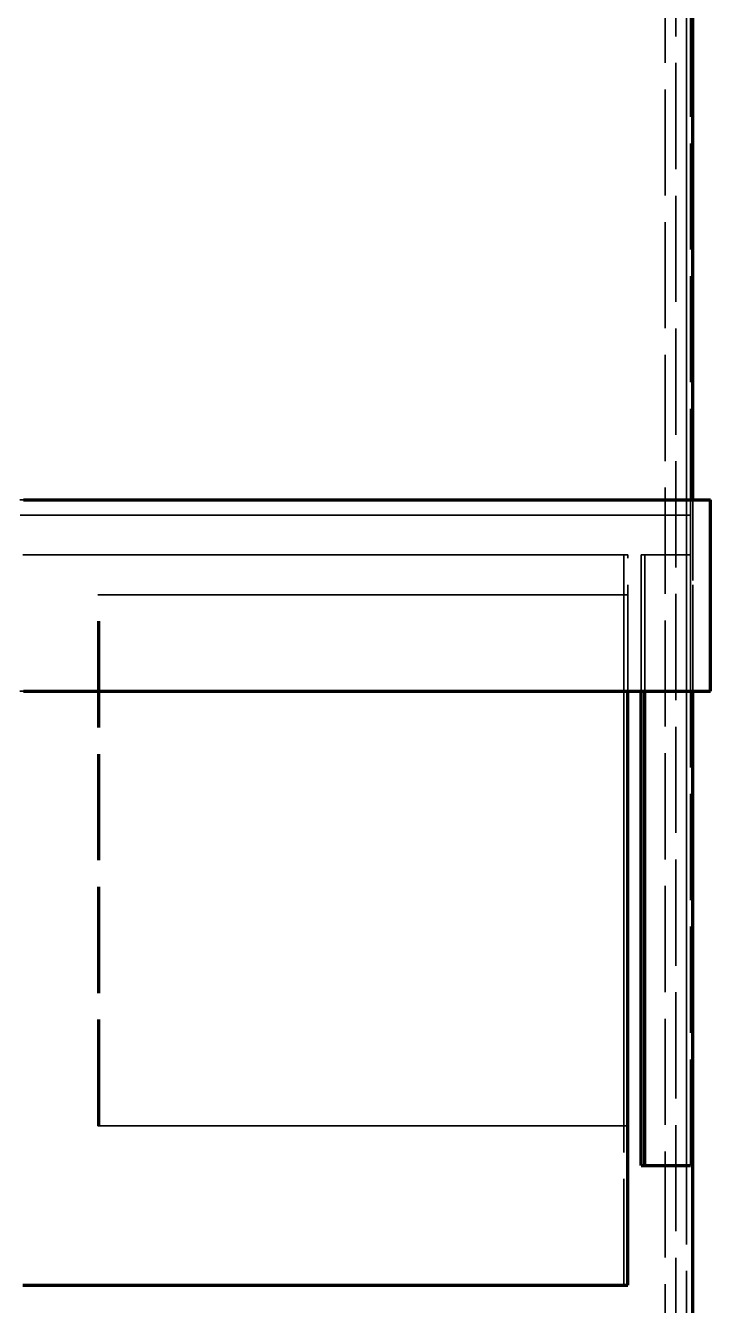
# Model space of a CAD drawing. Header units: millimetres. Extents: x 0 to 2382, y 0 to 420.
# Drawn here: x 330.25 to 356.05, y 181.67 to 229.87 of the extents above; entities that cross this region are included whole.
import ezdxf

# ---------------------------------------------------------------- set-up
doc = ezdxf.new("R2010")
doc.units = ezdxf.units.MM
doc.linetypes.add('IRAM-E-TRAZOS', pattern=[5, 4, -1])
doc.layers.add('01-VISIBLE', color=7, linetype='CONTINUOUS', lineweight=70)
doc.layers.add('02-OCULTA', color=4, linetype='IRAM-E-TRAZOS', lineweight=35)

msp = doc.modelspace()

# ---------------------------------------------------------------- linework, layer by layer
at = {"layer": '01-VISIBLE'}
for p, q in [((355.393, 212.009), (355.393, 311.114)), ((356.053, 204.809), (356.053, 212.009)), ((352.936, 182.437), (352.936, 204.809)), ((353.438, 186.937), (353.438, 204.809)), ((353.581, 186.937), (353.581, 204.809)), ((355.393, 153.971), (355.393, 204.809)), ((353.438, 186.937), (353.581, 186.937))]:
    msp.add_line(p, q, dxfattribs=at)
for points in [[(330.171, 212.009), (330.422, 212.009), (330.673, 212.009), (330.925, 212.009), (331.176, 212.009), (331.427, 212.009), (331.679, 212.009), (331.93, 212.009), (332.181, 212.009), (332.432, 212.009), (332.684, 212.009), (332.935, 212.009), (333.186, 212.009), (333.438, 212.009), (333.689, 212.009), (333.94, 212.009), (334.191, 212.009), (334.443, 212.009), (334.694, 212.009), (334.945, 212.009), (335.197, 212.009), (335.448, 212.009), (335.699, 212.009), (335.95, 212.009), (336.202, 212.009), (336.453, 212.009), (336.704, 212.009), (336.956, 212.009), (337.207, 212.009), (337.458, 212.009), (337.709, 212.009), (337.961, 212.009), (338.212, 212.009), (338.463, 212.009), (338.715, 212.009), (338.966, 212.009), (339.217, 212.009), (339.468, 212.009), (339.72, 212.009), (339.971, 212.009), (340.222, 212.009), (340.474, 212.009), (340.725, 212.009), (340.976, 212.009), (341.227, 212.009), (341.479, 212.009), (341.73, 212.009), (341.981, 212.009), (342.233, 212.009), (342.484, 212.009), (342.735, 212.009), (342.986, 212.009), (343.238, 212.009), (343.489, 212.009), (343.74, 212.009), (343.992, 212.009), (344.243, 212.009), (344.494, 212.009), (344.745, 212.009), (344.997, 212.009), (345.248, 212.009), (345.499, 212.009), (345.751, 212.009), (346.002, 212.009), (346.253, 212.009), (346.504, 212.009), (346.756, 212.009), (347.007, 212.009), (347.258, 212.009), (347.51, 212.009), (347.761, 212.009), (348.012, 212.009), (348.263, 212.009), (348.515, 212.009), (348.766, 212.009), (349.017, 212.009), (349.269, 212.009), (349.52, 212.009), (349.771, 212.009), (350.022, 212.009), (350.274, 212.009), (350.525, 212.009), (350.776, 212.009), (351.028, 212.009), (351.279, 212.009), (351.53, 212.009), (351.781, 212.009), (352.033, 212.009), (352.284, 212.009), (352.535, 212.009), (352.787, 212.009), (353.038, 212.009), (353.289, 212.009), (353.54, 212.009), (353.792, 212.009), (354.043, 212.009), (354.294, 212.009), (354.546, 212.009), (354.797, 212.009), (355.048, 212.009), (355.299, 212.009), (355.551, 212.009), (355.802, 212.009), (356.053, 212.009)], [(330.171, 204.809), (330.422, 204.809), (330.673, 204.809), (330.925, 204.809), (331.176, 204.809), (331.427, 204.809), (331.679, 204.809), (331.93, 204.809), (332.181, 204.809), (332.432, 204.809), (332.684, 204.809), (332.935, 204.809), (333.186, 204.809), (333.438, 204.809), (333.689, 204.809), (333.94, 204.809), (334.191, 204.809), (334.443, 204.809), (334.694, 204.809), (334.945, 204.809), (335.197, 204.809), (335.448, 204.809), (335.699, 204.809), (335.95, 204.809), (336.202, 204.809), (336.453, 204.809), (336.704, 204.809), (336.956, 204.809), (337.207, 204.809), (337.458, 204.809), (337.709, 204.809), (337.961, 204.809), (338.212, 204.809), (338.463, 204.809), (338.715, 204.809), (338.966, 204.809), (339.217, 204.809), (339.468, 204.809), (339.72, 204.809), (339.971, 204.809), (340.222, 204.809), (340.474, 204.809), (340.725, 204.809), (340.976, 204.809), (341.227, 204.809), (341.479, 204.809), (341.73, 204.809), (341.981, 204.809), (342.233, 204.809), (342.484, 204.809), (342.735, 204.809), (342.986, 204.809), (343.238, 204.809), (343.489, 204.809), (343.74, 204.809), (343.992, 204.809), (344.243, 204.809), (344.494, 204.809), (344.745, 204.809), (344.997, 204.809), (345.248, 204.809), (345.499, 204.809), (345.751, 204.809), (346.002, 204.809), (346.253, 204.809), (346.504, 204.809), (346.756, 204.809), (347.007, 204.809), (347.258, 204.809), (347.51, 204.809), (347.761, 204.809), (348.012, 204.809), (348.263, 204.809), (348.515, 204.809), (348.766, 204.809), (349.017, 204.809), (349.269, 204.809), (349.52, 204.809), (349.771, 204.809), (350.022, 204.809), (350.274, 204.809), (350.525, 204.809), (350.776, 204.809), (351.028, 204.809), (351.279, 204.809), (351.53, 204.809), (351.781, 204.809), (352.033, 204.809), (352.284, 204.809), (352.535, 204.809), (352.787, 204.809), (353.038, 204.809), (353.289, 204.809), (353.54, 204.809), (353.792, 204.809), (354.043, 204.809), (354.294, 204.809), (354.546, 204.809), (354.797, 204.809), (355.048, 204.809), (355.299, 204.809), (355.551, 204.809), (355.802, 204.809), (356.053, 204.809)], [(353.581, 186.937), (353.868, 186.937), (354.155, 186.937), (354.442, 186.937), (354.729, 186.937), (355.016, 186.937), (355.303, 186.937)], [(330.147, 182.437), (330.397, 182.437), (330.648, 182.437), (330.898, 182.437), (331.149, 182.437), (331.399, 182.437), (331.649, 182.437), (331.9, 182.437), (332.15, 182.437), (332.401, 182.437), (332.651, 182.437), (332.902, 182.437), (333.152, 182.437), (333.403, 182.437), (333.653, 182.437), (333.903, 182.437), (334.154, 182.437), (334.404, 182.437), (334.655, 182.437), (334.905, 182.437), (335.156, 182.437), (335.406, 182.437), (335.656, 182.437), (335.907, 182.437), (336.157, 182.437), (336.408, 182.437), (336.658, 182.437), (336.909, 182.437), (337.159, 182.437), (337.409, 182.437), (337.66, 182.437), (337.91, 182.437), (338.161, 182.437), (338.411, 182.437), (338.662, 182.437), (338.912, 182.437), (339.163, 182.437), (339.413, 182.437), (339.663, 182.437), (339.914, 182.437), (340.164, 182.437), (340.415, 182.437), (340.665, 182.437), (340.916, 182.437), (341.166, 182.437), (341.416, 182.437), (341.667, 182.437), (341.917, 182.437), (342.168, 182.437), (342.418, 182.437), (342.669, 182.437), (342.919, 182.437), (343.169, 182.437), (343.42, 182.437), (343.67, 182.437), (343.921, 182.437), (344.171, 182.437), (344.422, 182.437), (344.672, 182.437), (344.922, 182.437), (345.173, 182.437), (345.423, 182.437), (345.674, 182.437), (345.924, 182.437), (346.175, 182.437), (346.425, 182.437), (346.676, 182.437), (346.926, 182.437), (347.176, 182.437), (347.427, 182.437), (347.677, 182.437), (347.928, 182.437), (348.178, 182.437), (348.429, 182.437), (348.679, 182.437), (348.929, 182.437), (349.18, 182.437), (349.43, 182.437), (349.681, 182.437), (349.931, 182.437), (350.182, 182.437), (350.432, 182.437), (350.682, 182.437), (350.933, 182.437), (351.183, 182.437), (351.434, 182.437), (351.684, 182.437), (351.935, 182.437), (352.185, 182.437), (352.435, 182.437), (352.686, 182.437), (352.936, 182.437)]]:
    msp.add_lwpolyline(points, dxfattribs=at)
at = {"layer": '02-OCULTA'}
for p, q in [((354.353, 153.471), (354.353, 311.614)), ((354.753, 164.465), (354.753, 311.114)), ((354.753, 164.465), (354.753, 311.114)), ((355.153, 153.971), (355.153, 311.114)), ((355.393, 153.971), (355.393, 311.114)), ((355.153, 211.437), (355.153, 283.649)), ((355.303, 211.437), (355.303, 283.649)), ((355.303, 204.809), (355.303, 212.009)), ((355.393, 204.809), (355.393, 212.009)), ((352.796, 209.937), (352.936, 209.937)), ((352.796, 182.437), (352.796, 209.937)), ((352.936, 204.809), (352.936, 209.937)), ((353.438, 209.937), (353.581, 209.937)), ((353.438, 209.937), (353.581, 209.937)), ((353.438, 186.937), (353.438, 209.937)), ((353.438, 204.809), (353.438, 209.937)), ((353.581, 186.937), (353.581, 209.937)), ((353.581, 204.809), (353.581, 209.937)), ((355.153, 186.937), (355.153, 209.937)), ((355.303, 186.937), (355.303, 209.937)), ((332.972, 208.437), (333.035, 208.437)), ((332.972, 188.437), (332.972, 208.437)), ((333.035, 188.437), (333.035, 208.437)), ((352.796, 208.437), (352.936, 208.437)), ((352.796, 188.437), (352.796, 208.437)), ((352.936, 188.437), (352.936, 208.437)), ((332.972, 188.437), (333.035, 188.437)), ((352.796, 188.437), (352.936, 188.437)), ((353.438, 186.937), (353.581, 186.937)), ((352.796, 182.437), (352.936, 182.437))]:
    msp.add_line(p, q, dxfattribs=at)
for points in [[(355.303, 212.009), (355.053, 212.009), (354.803, 212.009), (354.553, 212.009), (354.303, 212.009), (354.053, 212.009), (353.802, 212.009), (353.552, 212.009), (353.302, 212.009), (353.052, 212.009), (352.802, 212.009), (352.552, 212.009), (352.301, 212.009), (352.051, 212.009), (351.801, 212.009), (351.551, 212.009), (351.301, 212.009), (351.051, 212.009), (350.8, 212.009), (350.55, 212.009), (350.3, 212.009), (350.05, 212.009), (349.8, 212.009), (349.55, 212.009), (349.299, 212.009), (349.049, 212.009), (348.799, 212.009), (348.549, 212.009), (348.299, 212.009), (348.049, 212.009), (347.798, 212.009), (347.548, 212.009), (347.298, 212.009), (347.048, 212.009), (346.798, 212.009), (346.548, 212.009), (346.297, 212.009), (346.047, 212.009), (345.797, 212.009), (345.547, 212.009), (345.297, 212.009), (345.047, 212.009), (344.796, 212.009), (344.546, 212.009), (344.296, 212.009), (344.046, 212.009), (343.796, 212.009), (343.546, 212.009), (343.296, 212.009), (343.045, 212.009), (342.795, 212.009), (342.545, 212.009), (342.295, 212.009), (342.045, 212.009), (341.795, 212.009), (341.544, 212.009), (341.294, 212.009), (341.044, 212.009), (340.794, 212.009), (340.544, 212.009), (340.294, 212.009), (340.043, 212.009), (339.793, 212.009), (339.543, 212.009), (339.293, 212.009), (339.043, 212.009), (338.793, 212.009), (338.542, 212.009), (338.292, 212.009), (338.042, 212.009), (337.792, 212.009), (337.542, 212.009), (337.292, 212.009), (337.041, 212.009), (336.791, 212.009), (336.541, 212.009), (336.291, 212.009), (336.041, 212.009), (335.791, 212.009), (335.54, 212.009), (335.29, 212.009), (335.04, 212.009), (334.79, 212.009), (334.54, 212.009), (334.29, 212.009), (334.039, 212.009), (333.789, 212.009), (333.539, 212.009), (333.289, 212.009), (333.039, 212.009), (332.789, 212.009), (332.539, 212.009), (332.288, 212.009), (332.038, 212.009), (331.788, 212.009), (331.538, 212.009), (331.288, 212.009), (331.038, 212.009), (330.787, 212.009), (330.537, 212.009), (330.287, 212.009), (330.037, 212.009)], [(356.053, 212.009), (355.802, 212.009), (355.551, 212.009), (355.3, 212.009), (355.049, 212.009), (354.799, 212.009), (354.548, 212.009), (354.297, 212.009), (354.046, 212.009), (353.795, 212.009), (353.544, 212.009), (353.293, 212.009), (353.042, 212.009), (352.791, 212.009), (352.54, 212.009), (352.289, 212.009), (352.038, 212.009), (351.787, 212.009), (351.536, 212.009), (351.285, 212.009), (351.034, 212.009), (350.783, 212.009), (350.532, 212.009), (350.281, 212.009), (350.03, 212.009), (349.779, 212.009), (349.528, 212.009), (349.277, 212.009), (349.026, 212.009), (348.775, 212.009), (348.524, 212.009), (348.274, 212.009), (348.023, 212.009), (347.772, 212.009), (347.521, 212.009), (347.27, 212.009), (347.019, 212.009), (346.768, 212.009), (346.517, 212.009), (346.266, 212.009), (346.015, 212.009), (345.764, 212.009), (345.513, 212.009), (345.262, 212.009), (345.011, 212.009), (344.76, 212.009), (344.509, 212.009), (344.258, 212.009), (344.007, 212.009), (343.756, 212.009), (343.505, 212.009), (343.254, 212.009), (343.003, 212.009), (342.752, 212.009), (342.501, 212.009), (342.25, 212.009), (341.999, 212.009), (341.749, 212.009), (341.498, 212.009), (341.247, 212.009), (340.996, 212.009), (340.745, 212.009), (340.494, 212.009), (340.243, 212.009), (339.992, 212.009), (339.741, 212.009), (339.49, 212.009), (339.239, 212.009), (338.988, 212.009), (338.737, 212.009), (338.486, 212.009), (338.235, 212.009), (337.984, 212.009), (337.733, 212.009), (337.482, 212.009), (337.231, 212.009), (336.98, 212.009), (336.729, 212.009), (336.478, 212.009), (336.227, 212.009), (335.976, 212.009), (335.725, 212.009), (335.474, 212.009), (335.224, 212.009), (334.973, 212.009), (334.722, 212.009), (334.471, 212.009), (334.22, 212.009), (333.969, 212.009), (333.718, 212.009), (333.467, 212.009), (333.216, 212.009), (332.965, 212.009), (332.714, 212.009), (332.463, 212.009), (332.212, 212.009), (331.961, 212.009), (331.71, 212.009), (331.459, 212.009), (331.208, 212.009), (330.957, 212.009), (330.706, 212.009), (330.455, 212.009), (330.204, 212.009)], [(330.205, 212.009), (330.456, 212.009), (330.707, 212.009), (330.958, 212.009), (331.209, 212.009), (331.46, 212.009), (331.711, 212.009), (331.962, 212.009), (332.213, 212.009), (332.464, 212.009), (332.715, 212.009), (332.966, 212.009), (333.217, 212.009), (333.468, 212.009), (333.719, 212.009), (333.97, 212.009), (334.221, 212.009), (334.472, 212.009), (334.723, 212.009), (334.974, 212.009), (335.225, 212.009), (335.476, 212.009), (335.727, 212.009), (335.978, 212.009), (336.229, 212.009), (336.48, 212.009), (336.731, 212.009), (336.982, 212.009), (337.233, 212.009), (337.484, 212.009), (337.735, 212.009), (337.986, 212.009), (338.237, 212.009), (338.488, 212.009), (338.739, 212.009), (338.99, 212.009), (339.241, 212.009), (339.492, 212.009), (339.743, 212.009), (339.994, 212.009), (340.245, 212.009), (340.495, 212.009), (340.746, 212.009), (340.997, 212.009), (341.248, 212.009), (341.499, 212.009), (341.75, 212.009), (342.001, 212.009), (342.252, 212.009), (342.503, 212.009), (342.754, 212.009), (343.005, 212.009), (343.256, 212.009), (343.507, 212.009), (343.758, 212.009), (344.009, 212.009), (344.26, 212.009), (344.511, 212.009), (344.762, 212.009), (345.013, 212.009), (345.264, 212.009), (345.515, 212.009), (345.766, 212.009), (346.017, 212.009), (346.268, 212.009), (346.519, 212.009), (346.77, 212.009), (347.021, 212.009), (347.272, 212.009), (347.523, 212.009), (347.774, 212.009), (348.025, 212.009), (348.276, 212.009), (348.527, 212.009), (348.778, 212.009), (349.029, 212.009), (349.28, 212.009), (349.531, 212.009), (349.782, 212.009), (350.033, 212.009), (350.284, 212.009), (350.535, 212.009), (350.786, 212.009), (351.037, 212.009), (351.288, 212.009), (351.539, 212.009), (351.79, 212.009), (352.041, 212.009), (352.292, 212.009), (352.543, 212.009), (352.794, 212.009), (353.045, 212.009), (353.295, 212.009), (353.546, 212.009), (353.797, 212.009), (354.048, 212.009), (354.299, 212.009), (354.55, 212.009), (354.801, 212.009), (355.052, 212.009), (355.303, 212.009)], [(330.045, 211.437), (330.295, 211.437), (330.545, 211.437), (330.795, 211.437), (331.045, 211.437), (331.296, 211.437), (331.546, 211.437), (331.796, 211.437), (332.046, 211.437), (332.296, 211.437), (332.546, 211.437), (332.796, 211.437), (333.046, 211.437), (333.296, 211.437), (333.546, 211.437), (333.796, 211.437), (334.046, 211.437), (334.297, 211.437), (334.547, 211.437), (334.797, 211.437), (335.047, 211.437), (335.297, 211.437), (335.547, 211.437), (335.797, 211.437), (336.047, 211.437), (336.297, 211.437), (336.547, 211.437), (336.797, 211.437), (337.047, 211.437), (337.298, 211.437), (337.548, 211.437), (337.798, 211.437), (338.048, 211.437), (338.298, 211.437), (338.548, 211.437), (338.798, 211.437), (339.048, 211.437), (339.298, 211.437), (339.548, 211.437), (339.798, 211.437), (340.048, 211.437), (340.298, 211.437), (340.549, 211.437), (340.799, 211.437), (341.049, 211.437), (341.299, 211.437), (341.549, 211.437), (341.799, 211.437), (342.049, 211.437), (342.299, 211.437), (342.549, 211.437), (342.799, 211.437), (343.049, 211.437), (343.299, 211.437), (343.55, 211.437), (343.8, 211.437), (344.05, 211.437), (344.3, 211.437), (344.55, 211.437), (344.8, 211.437), (345.05, 211.437), (345.3, 211.437), (345.55, 211.437), (345.8, 211.437), (346.05, 211.437), (346.3, 211.437), (346.551, 211.437), (346.801, 211.437), (347.051, 211.437), (347.301, 211.437), (347.551, 211.437), (347.801, 211.437), (348.051, 211.437), (348.301, 211.437), (348.551, 211.437), (348.801, 211.437), (349.051, 211.437), (349.301, 211.437), (349.551, 211.437), (349.802, 211.437), (350.052, 211.437), (350.302, 211.437), (350.552, 211.437), (350.802, 211.437), (351.052, 211.437), (351.302, 211.437), (351.552, 211.437), (351.802, 211.437), (352.052, 211.437), (352.302, 211.437), (352.552, 211.437), (352.803, 211.437), (353.053, 211.437), (353.303, 211.437), (353.553, 211.437), (353.803, 211.437), (354.053, 211.437), (354.303, 211.437), (354.553, 211.437), (354.803, 211.437), (355.053, 211.437), (355.303, 211.437)], [(355.303, 211.437), (355.053, 211.437), (354.803, 211.437), (354.553, 211.437), (354.303, 211.437), (354.053, 211.437), (353.803, 211.437), (353.553, 211.437), (353.303, 211.437), (353.053, 211.437), (352.803, 211.437), (352.552, 211.437), (352.302, 211.437), (352.052, 211.437), (351.802, 211.437), (351.552, 211.437), (351.302, 211.437), (351.052, 211.437), (350.802, 211.437), (350.552, 211.437), (350.302, 211.437), (350.052, 211.437), (349.802, 211.437), (349.551, 211.437), (349.301, 211.437), (349.051, 211.437), (348.801, 211.437), (348.551, 211.437), (348.301, 211.437), (348.051, 211.437), (347.801, 211.437), (347.551, 211.437), (347.301, 211.437), (347.051, 211.437), (346.801, 211.437), (346.551, 211.437), (346.3, 211.437), (346.05, 211.437), (345.8, 211.437), (345.55, 211.437), (345.3, 211.437), (345.05, 211.437), (344.8, 211.437), (344.55, 211.437), (344.3, 211.437), (344.05, 211.437), (343.8, 211.437), (343.55, 211.437), (343.299, 211.437), (343.049, 211.437), (342.799, 211.437), (342.549, 211.437), (342.299, 211.437), (342.049, 211.437), (341.799, 211.437), (341.549, 211.437), (341.299, 211.437), (341.049, 211.437), (340.799, 211.437), (340.549, 211.437), (340.298, 211.437), (340.048, 211.437), (339.798, 211.437), (339.548, 211.437), (339.298, 211.437), (339.048, 211.437), (338.798, 211.437), (338.548, 211.437), (338.298, 211.437), (338.048, 211.437), (337.798, 211.437), (337.548, 211.437), (337.298, 211.437), (337.047, 211.437), (336.797, 211.437), (336.547, 211.437), (336.297, 211.437), (336.047, 211.437), (335.797, 211.437), (335.547, 211.437), (335.297, 211.437), (335.047, 211.437), (334.797, 211.437), (334.547, 211.437), (334.297, 211.437), (334.046, 211.437), (333.796, 211.437), (333.546, 211.437), (333.296, 211.437), (333.046, 211.437), (332.796, 211.437), (332.546, 211.437), (332.296, 211.437), (332.046, 211.437), (331.796, 211.437), (331.546, 211.437), (331.296, 211.437), (331.045, 211.437), (330.795, 211.437), (330.545, 211.437), (330.295, 211.437), (330.045, 211.437)], [(330.118, 211.437), (330.369, 211.437), (330.619, 211.437), (330.869, 211.437), (331.12, 211.437), (331.37, 211.437), (331.62, 211.437), (331.871, 211.437), (332.121, 211.437), (332.372, 211.437), (332.622, 211.437), (332.872, 211.437), (333.123, 211.437), (333.373, 211.437), (333.623, 211.437), (333.874, 211.437), (334.124, 211.437), (334.374, 211.437), (334.625, 211.437), (334.875, 211.437), (335.125, 211.437), (335.376, 211.437), (335.626, 211.437), (335.876, 211.437), (336.127, 211.437), (336.377, 211.437), (336.627, 211.437), (336.878, 211.437), (337.128, 211.437), (337.379, 211.437), (337.629, 211.437), (337.879, 211.437), (338.13, 211.437), (338.38, 211.437), (338.63, 211.437), (338.881, 211.437), (339.131, 211.437), (339.381, 211.437), (339.632, 211.437), (339.882, 211.437), (340.132, 211.437), (340.383, 211.437), (340.633, 211.437), (340.883, 211.437), (341.134, 211.437), (341.384, 211.437), (341.634, 211.437), (341.885, 211.437), (342.135, 211.437), (342.386, 211.437), (342.636, 211.437), (342.886, 211.437), (343.137, 211.437), (343.387, 211.437), (343.637, 211.437), (343.888, 211.437), (344.138, 211.437), (344.388, 211.437), (344.639, 211.437), (344.889, 211.437), (345.139, 211.437), (345.39, 211.437), (345.64, 211.437), (345.89, 211.437), (346.141, 211.437), (346.391, 211.437), (346.641, 211.437), (346.892, 211.437), (347.142, 211.437), (347.392, 211.437), (347.643, 211.437), (347.893, 211.437), (348.144, 211.437), (348.394, 211.437), (348.644, 211.437), (348.895, 211.437), (349.145, 211.437), (349.395, 211.437), (349.646, 211.437), (349.896, 211.437), (350.146, 211.437), (350.397, 211.437), (350.647, 211.437), (350.897, 211.437), (351.148, 211.437), (351.398, 211.437), (351.648, 211.437), (351.899, 211.437), (352.149, 211.437), (352.399, 211.437), (352.65, 211.437), (352.9, 211.437), (353.151, 211.437), (353.401, 211.437), (353.651, 211.437), (353.902, 211.437), (354.152, 211.437), (354.402, 211.437), (354.653, 211.437), (354.903, 211.437), (355.153, 211.437)], [(355.153, 211.437), (354.903, 211.437), (354.653, 211.437), (354.402, 211.437), (354.152, 211.437), (353.902, 211.437), (353.651, 211.437), (353.401, 211.437), (353.151, 211.437), (352.9, 211.437), (352.65, 211.437), (352.399, 211.437), (352.149, 211.437), (351.899, 211.437), (351.648, 211.437), (351.398, 211.437), (351.148, 211.437), (350.897, 211.437), (350.647, 211.437), (350.397, 211.437), (350.146, 211.437), (349.896, 211.437), (349.646, 211.437), (349.395, 211.437), (349.145, 211.437), (348.895, 211.437), (348.644, 211.437), (348.394, 211.437), (348.144, 211.437), (347.893, 211.437), (347.643, 211.437), (347.392, 211.437), (347.142, 211.437), (346.892, 211.437), (346.641, 211.437), (346.391, 211.437), (346.141, 211.437), (345.89, 211.437), (345.64, 211.437), (345.39, 211.437), (345.139, 211.437), (344.889, 211.437), (344.639, 211.437), (344.388, 211.437), (344.138, 211.437), (343.888, 211.437), (343.637, 211.437), (343.387, 211.437), (343.137, 211.437), (342.886, 211.437), (342.636, 211.437), (342.386, 211.437), (342.135, 211.437), (341.885, 211.437), (341.634, 211.437), (341.384, 211.437), (341.134, 211.437), (340.883, 211.437), (340.633, 211.437), (340.383, 211.437), (340.132, 211.437), (339.882, 211.437), (339.632, 211.437), (339.381, 211.437), (339.131, 211.437), (338.881, 211.437), (338.63, 211.437), (338.38, 211.437), (338.13, 211.437), (337.879, 211.437), (337.629, 211.437), (337.379, 211.437), (337.128, 211.437), (336.878, 211.437), (336.627, 211.437), (336.377, 211.437), (336.127, 211.437), (335.876, 211.437), (335.626, 211.437), (335.376, 211.437), (335.125, 211.437), (334.875, 211.437), (334.625, 211.437), (334.374, 211.437), (334.124, 211.437), (333.874, 211.437), (333.623, 211.437), (333.373, 211.437), (333.123, 211.437), (332.872, 211.437), (332.622, 211.437), (332.372, 211.437), (332.121, 211.437), (331.871, 211.437), (331.62, 211.437), (331.37, 211.437), (331.12, 211.437), (330.869, 211.437), (330.619, 211.437), (330.369, 211.437), (330.118, 211.437)], [(330.147, 209.937), (330.397, 209.937), (330.648, 209.937), (330.898, 209.937), (331.149, 209.937), (331.399, 209.937), (331.649, 209.937), (331.9, 209.937), (332.15, 209.937), (332.401, 209.937), (332.651, 209.937), (332.902, 209.937), (333.152, 209.937), (333.403, 209.937), (333.653, 209.937), (333.903, 209.937), (334.154, 209.937), (334.404, 209.937), (334.655, 209.937), (334.905, 209.937), (335.156, 209.937), (335.406, 209.937), (335.656, 209.937), (335.907, 209.937), (336.157, 209.937), (336.408, 209.937), (336.658, 209.937), (336.909, 209.937), (337.159, 209.937), (337.409, 209.937), (337.66, 209.937), (337.91, 209.937), (338.161, 209.937), (338.411, 209.937), (338.662, 209.937), (338.912, 209.937), (339.163, 209.937), (339.413, 209.937), (339.663, 209.937), (339.914, 209.937), (340.164, 209.937), (340.415, 209.937), (340.665, 209.937), (340.916, 209.937), (341.166, 209.937), (341.416, 209.937), (341.667, 209.937), (341.917, 209.937), (342.168, 209.937), (342.418, 209.937), (342.669, 209.937), (342.919, 209.937), (343.169, 209.937), (343.42, 209.937), (343.67, 209.937), (343.921, 209.937), (344.171, 209.937), (344.422, 209.937), (344.672, 209.937), (344.922, 209.937), (345.173, 209.937), (345.423, 209.937), (345.674, 209.937), (345.924, 209.937), (346.175, 209.937), (346.425, 209.937), (346.676, 209.937), (346.926, 209.937), (347.176, 209.937), (347.427, 209.937), (347.677, 209.937), (347.928, 209.937), (348.178, 209.937), (348.429, 209.937), (348.679, 209.937), (348.929, 209.937), (349.18, 209.937), (349.43, 209.937), (349.681, 209.937), (349.931, 209.937), (350.182, 209.937), (350.432, 209.937), (350.682, 209.937), (350.933, 209.937), (351.183, 209.937), (351.434, 209.937), (351.684, 209.937), (351.935, 209.937), (352.185, 209.937), (352.435, 209.937), (352.686, 209.937), (352.936, 209.937)], [(330.247, 209.937), (330.498, 209.937), (330.748, 209.937), (330.999, 209.937), (331.25, 209.937), (331.5, 209.937), (331.751, 209.937), (332.001, 209.937), (332.252, 209.937), (332.502, 209.937), (332.753, 209.937), (333.003, 209.937), (333.254, 209.937), (333.504, 209.937), (333.755, 209.937), (334.005, 209.937), (334.256, 209.937), (334.507, 209.937), (334.757, 209.937), (335.008, 209.937), (335.258, 209.937), (335.509, 209.937), (335.759, 209.937), (336.01, 209.937), (336.26, 209.937), (336.511, 209.937), (336.761, 209.937), (337.012, 209.937), (337.262, 209.937), (337.513, 209.937), (337.763, 209.937), (338.014, 209.937), (338.265, 209.937), (338.515, 209.937), (338.766, 209.937), (339.016, 209.937), (339.267, 209.937), (339.517, 209.937), (339.768, 209.937), (340.018, 209.937), (340.269, 209.937), (340.519, 209.937), (340.77, 209.937), (341.02, 209.937), (341.271, 209.937), (341.522, 209.937), (341.772, 209.937), (342.023, 209.937), (342.273, 209.937), (342.524, 209.937), (342.774, 209.937), (343.025, 209.937), (343.275, 209.937), (343.526, 209.937), (343.776, 209.937), (344.027, 209.937), (344.277, 209.937), (344.528, 209.937), (344.778, 209.937), (345.029, 209.937), (345.28, 209.937), (345.53, 209.937), (345.781, 209.937), (346.031, 209.937), (346.282, 209.937), (346.532, 209.937), (346.783, 209.937), (347.033, 209.937), (347.284, 209.937), (347.534, 209.937), (347.785, 209.937), (348.035, 209.937), (348.286, 209.937), (348.537, 209.937), (348.787, 209.937), (349.038, 209.937), (349.288, 209.937), (349.539, 209.937), (349.789, 209.937), (350.04, 209.937), (350.29, 209.937), (350.541, 209.937), (350.791, 209.937), (351.042, 209.937), (351.292, 209.937), (351.543, 209.937), (351.793, 209.937), (352.044, 209.937), (352.295, 209.937), (352.545, 209.937), (352.796, 209.937)], [(353.438, 209.937), (353.724, 209.937), (354.009, 209.937), (354.295, 209.937), (354.581, 209.937), (354.867, 209.937), (355.153, 209.937)], [(355.153, 209.937), (354.867, 209.937), (354.581, 209.937), (354.295, 209.937), (354.009, 209.937), (353.724, 209.937), (353.438, 209.937)], [(353.581, 209.937), (353.868, 209.937), (354.155, 209.937), (354.442, 209.937), (354.729, 209.937), (355.016, 209.937), (355.303, 209.937)], [(355.303, 209.937), (355.016, 209.937), (354.729, 209.937), (354.442, 209.937), (354.155, 209.937), (353.868, 209.937), (353.581, 209.937)], [(352.796, 208.437), (352.545, 208.437), (352.294, 208.437), (352.043, 208.437), (351.792, 208.437), (351.541, 208.437), (351.29, 208.437), (351.039, 208.437), (350.788, 208.437), (350.537, 208.437), (350.286, 208.437), (350.035, 208.437), (349.784, 208.437), (349.533, 208.437), (349.283, 208.437), (349.032, 208.437), (348.781, 208.437), (348.53, 208.437), (348.279, 208.437), (348.028, 208.437), (347.777, 208.437), (347.526, 208.437), (347.275, 208.437), (347.024, 208.437), (346.773, 208.437), (346.522, 208.437), (346.271, 208.437), (346.02, 208.437), (345.769, 208.437), (345.518, 208.437), (345.268, 208.437), (345.017, 208.437), (344.766, 208.437), (344.515, 208.437), (344.264, 208.437), (344.013, 208.437), (343.762, 208.437), (343.511, 208.437), (343.26, 208.437), (343.009, 208.437), (342.758, 208.437), (342.507, 208.437), (342.256, 208.437), (342.005, 208.437), (341.754, 208.437), (341.503, 208.437), (341.253, 208.437), (341.002, 208.437), (340.751, 208.437), (340.5, 208.437), (340.249, 208.437), (339.998, 208.437), (339.747, 208.437), (339.496, 208.437), (339.245, 208.437), (338.994, 208.437), (338.743, 208.437), (338.492, 208.437), (338.241, 208.437), (337.99, 208.437), (337.739, 208.437), (337.489, 208.437), (337.238, 208.437), (336.987, 208.437), (336.736, 208.437), (336.485, 208.437), (336.234, 208.437), (335.983, 208.437), (335.732, 208.437), (335.481, 208.437), (335.23, 208.437), (334.979, 208.437), (334.728, 208.437), (334.477, 208.437), (334.226, 208.437), (333.975, 208.437), (333.724, 208.437), (333.474, 208.437), (333.223, 208.437), (332.972, 208.437)], [(352.936, 208.437), (352.684, 208.437), (352.433, 208.437), (352.181, 208.437), (351.929, 208.437), (351.677, 208.437), (351.425, 208.437), (351.173, 208.437), (350.921, 208.437), (350.669, 208.437), (350.417, 208.437), (350.165, 208.437), (349.913, 208.437), (349.661, 208.437), (349.409, 208.437), (349.158, 208.437), (348.906, 208.437), (348.654, 208.437), (348.402, 208.437), (348.15, 208.437), (347.898, 208.437), (347.646, 208.437), (347.394, 208.437), (347.142, 208.437), (346.89, 208.437), (346.638, 208.437), (346.386, 208.437), (346.135, 208.437), (345.883, 208.437), (345.631, 208.437), (345.379, 208.437), (345.127, 208.437), (344.875, 208.437), (344.623, 208.437), (344.371, 208.437), (344.119, 208.437), (343.867, 208.437), (343.615, 208.437), (343.363, 208.437), (343.111, 208.437), (342.86, 208.437), (342.608, 208.437), (342.356, 208.437), (342.104, 208.437), (341.852, 208.437), (341.6, 208.437), (341.348, 208.437), (341.096, 208.437), (340.844, 208.437), (340.592, 208.437), (340.34, 208.437), (340.088, 208.437), (339.837, 208.437), (339.585, 208.437), (339.333, 208.437), (339.081, 208.437), (338.829, 208.437), (338.577, 208.437), (338.325, 208.437), (338.073, 208.437), (337.821, 208.437), (337.569, 208.437), (337.317, 208.437), (337.065, 208.437), (336.813, 208.437), (336.562, 208.437), (336.31, 208.437), (336.058, 208.437), (335.806, 208.437), (335.554, 208.437), (335.302, 208.437), (335.05, 208.437), (334.798, 208.437), (334.546, 208.437), (334.294, 208.437), (334.042, 208.437), (333.79, 208.437), (333.539, 208.437), (333.287, 208.437), (333.035, 208.437)], [(330.037, 204.809), (330.287, 204.809), (330.537, 204.809), (330.787, 204.809), (331.038, 204.809), (331.288, 204.809), (331.538, 204.809), (331.788, 204.809), (332.038, 204.809), (332.288, 204.809), (332.539, 204.809), (332.789, 204.809), (333.039, 204.809), (333.289, 204.809), (333.539, 204.809), (333.789, 204.809), (334.039, 204.809), (334.29, 204.809), (334.54, 204.809), (334.79, 204.809), (335.04, 204.809), (335.29, 204.809), (335.54, 204.809), (335.791, 204.809), (336.041, 204.809), (336.291, 204.809), (336.541, 204.809), (336.791, 204.809), (337.041, 204.809), (337.292, 204.809), (337.542, 204.809), (337.792, 204.809), (338.042, 204.809), (338.292, 204.809), (338.542, 204.809), (338.793, 204.809), (339.043, 204.809), (339.293, 204.809), (339.543, 204.809), (339.793, 204.809), (340.043, 204.809), (340.294, 204.809), (340.544, 204.809), (340.794, 204.809), (341.044, 204.809), (341.294, 204.809), (341.544, 204.809), (341.795, 204.809), (342.045, 204.809), (342.295, 204.809), (342.545, 204.809), (342.795, 204.809), (343.045, 204.809), (343.296, 204.809), (343.546, 204.809), (343.796, 204.809), (344.046, 204.809), (344.296, 204.809), (344.546, 204.809), (344.796, 204.809), (345.047, 204.809), (345.297, 204.809), (345.547, 204.809), (345.797, 204.809), (346.047, 204.809), (346.297, 204.809), (346.548, 204.809), (346.798, 204.809), (347.048, 204.809), (347.298, 204.809), (347.548, 204.809), (347.798, 204.809), (348.049, 204.809), (348.299, 204.809), (348.549, 204.809), (348.799, 204.809), (349.049, 204.809), (349.299, 204.809), (349.55, 204.809), (349.8, 204.809), (350.05, 204.809), (350.3, 204.809), (350.55, 204.809), (350.8, 204.809), (351.051, 204.809), (351.301, 204.809), (351.551, 204.809), (351.801, 204.809), (352.051, 204.809), (352.301, 204.809), (352.552, 204.809), (352.802, 204.809), (353.052, 204.809), (353.302, 204.809), (353.552, 204.809), (353.802, 204.809), (354.053, 204.809), (354.303, 204.809), (354.553, 204.809), (354.803, 204.809), (355.053, 204.809), (355.303, 204.809)], [(356.053, 204.809), (355.802, 204.809), (355.551, 204.809), (355.3, 204.809), (355.049, 204.809), (354.799, 204.809), (354.548, 204.809), (354.297, 204.809), (354.046, 204.809), (353.795, 204.809), (353.544, 204.809), (353.293, 204.809), (353.042, 204.809), (352.791, 204.809), (352.54, 204.809), (352.289, 204.809), (352.038, 204.809), (351.787, 204.809), (351.536, 204.809), (351.285, 204.809), (351.034, 204.809), (350.783, 204.809), (350.532, 204.809), (350.281, 204.809), (350.03, 204.809), (349.779, 204.809), (349.528, 204.809), (349.277, 204.809), (349.026, 204.809), (348.775, 204.809), (348.524, 204.809), (348.274, 204.809), (348.023, 204.809), (347.772, 204.809), (347.521, 204.809), (347.27, 204.809), (347.019, 204.809), (346.768, 204.809), (346.517, 204.809), (346.266, 204.809), (346.015, 204.809), (345.764, 204.809), (345.513, 204.809), (345.262, 204.809), (345.011, 204.809), (344.76, 204.809), (344.509, 204.809), (344.258, 204.809), (344.007, 204.809), (343.756, 204.809), (343.505, 204.809), (343.254, 204.809), (343.003, 204.809), (342.752, 204.809), (342.501, 204.809), (342.25, 204.809), (341.999, 204.809), (341.749, 204.809), (341.498, 204.809), (341.247, 204.809), (340.996, 204.809), (340.745, 204.809), (340.494, 204.809), (340.243, 204.809), (339.992, 204.809), (339.741, 204.809), (339.49, 204.809), (339.239, 204.809), (338.988, 204.809), (338.737, 204.809), (338.486, 204.809), (338.235, 204.809), (337.984, 204.809), (337.733, 204.809), (337.482, 204.809), (337.231, 204.809), (336.98, 204.809), (336.729, 204.809), (336.478, 204.809), (336.227, 204.809), (335.976, 204.809), (335.725, 204.809), (335.474, 204.809), (335.224, 204.809), (334.973, 204.809), (334.722, 204.809), (334.471, 204.809), (334.22, 204.809), (333.969, 204.809), (333.718, 204.809), (333.467, 204.809), (333.216, 204.809), (332.965, 204.809), (332.714, 204.809), (332.463, 204.809), (332.212, 204.809), (331.961, 204.809), (331.71, 204.809), (331.459, 204.809), (331.208, 204.809), (330.957, 204.809), (330.706, 204.809), (330.455, 204.809), (330.204, 204.809)], [(355.303, 204.809), (355.052, 204.809), (354.801, 204.809), (354.55, 204.809), (354.299, 204.809), (354.048, 204.809), (353.797, 204.809), (353.546, 204.809), (353.295, 204.809), (353.045, 204.809), (352.794, 204.809), (352.543, 204.809), (352.292, 204.809), (352.041, 204.809), (351.79, 204.809), (351.539, 204.809), (351.288, 204.809), (351.037, 204.809), (350.786, 204.809), (350.535, 204.809), (350.284, 204.809), (350.033, 204.809), (349.782, 204.809), (349.531, 204.809), (349.28, 204.809), (349.029, 204.809), (348.778, 204.809), (348.527, 204.809), (348.276, 204.809), (348.025, 204.809), (347.774, 204.809), (347.523, 204.809), (347.272, 204.809), (347.021, 204.809), (346.77, 204.809), (346.519, 204.809), (346.268, 204.809), (346.017, 204.809), (345.766, 204.809), (345.515, 204.809), (345.264, 204.809), (345.013, 204.809), (344.762, 204.809), (344.511, 204.809), (344.26, 204.809), (344.009, 204.809), (343.758, 204.809), (343.507, 204.809), (343.256, 204.809), (343.005, 204.809), (342.754, 204.809), (342.503, 204.809), (342.252, 204.809), (342.001, 204.809), (341.75, 204.809), (341.499, 204.809), (341.248, 204.809), (340.997, 204.809), (340.746, 204.809), (340.495, 204.809), (340.245, 204.809), (339.994, 204.809), (339.743, 204.809), (339.492, 204.809), (339.241, 204.809), (338.99, 204.809), (338.739, 204.809), (338.488, 204.809), (338.237, 204.809), (337.986, 204.809), (337.735, 204.809), (337.484, 204.809), (337.233, 204.809), (336.982, 204.809), (336.731, 204.809), (336.48, 204.809), (336.229, 204.809), (335.978, 204.809), (335.727, 204.809), (335.476, 204.809), (335.225, 204.809), (334.974, 204.809), (334.723, 204.809), (334.472, 204.809), (334.221, 204.809), (333.97, 204.809), (333.719, 204.809), (333.468, 204.809), (333.217, 204.809), (332.966, 204.809), (332.715, 204.809), (332.464, 204.809), (332.213, 204.809), (331.962, 204.809), (331.711, 204.809), (331.46, 204.809), (331.209, 204.809), (330.958, 204.809), (330.707, 204.809), (330.456, 204.809), (330.205, 204.809)], [(352.796, 188.437), (352.545, 188.437), (352.294, 188.437), (352.043, 188.437), (351.792, 188.437), (351.541, 188.437), (351.29, 188.437), (351.039, 188.437), (350.788, 188.437), (350.537, 188.437), (350.286, 188.437), (350.035, 188.437), (349.784, 188.437), (349.533, 188.437), (349.283, 188.437), (349.032, 188.437), (348.781, 188.437), (348.53, 188.437), (348.279, 188.437), (348.028, 188.437), (347.777, 188.437), (347.526, 188.437), (347.275, 188.437), (347.024, 188.437), (346.773, 188.437), (346.522, 188.437), (346.271, 188.437), (346.02, 188.437), (345.769, 188.437), (345.518, 188.437), (345.268, 188.437), (345.017, 188.437), (344.766, 188.437), (344.515, 188.437), (344.264, 188.437), (344.013, 188.437), (343.762, 188.437), (343.511, 188.437), (343.26, 188.437), (343.009, 188.437), (342.758, 188.437), (342.507, 188.437), (342.256, 188.437), (342.005, 188.437), (341.754, 188.437), (341.503, 188.437), (341.253, 188.437), (341.002, 188.437), (340.751, 188.437), (340.5, 188.437), (340.249, 188.437), (339.998, 188.437), (339.747, 188.437), (339.496, 188.437), (339.245, 188.437), (338.994, 188.437), (338.743, 188.437), (338.492, 188.437), (338.241, 188.437), (337.99, 188.437), (337.739, 188.437), (337.489, 188.437), (337.238, 188.437), (336.987, 188.437), (336.736, 188.437), (336.485, 188.437), (336.234, 188.437), (335.983, 188.437), (335.732, 188.437), (335.481, 188.437), (335.23, 188.437), (334.979, 188.437), (334.728, 188.437), (334.477, 188.437), (334.226, 188.437), (333.975, 188.437), (333.724, 188.437), (333.474, 188.437), (333.223, 188.437), (332.972, 188.437)], [(352.936, 188.437), (352.684, 188.437), (352.433, 188.437), (352.181, 188.437), (351.929, 188.437), (351.677, 188.437), (351.425, 188.437), (351.173, 188.437), (350.921, 188.437), (350.669, 188.437), (350.417, 188.437), (350.165, 188.437), (349.913, 188.437), (349.661, 188.437), (349.409, 188.437), (349.158, 188.437), (348.906, 188.437), (348.654, 188.437), (348.402, 188.437), (348.15, 188.437), (347.898, 188.437), (347.646, 188.437), (347.394, 188.437), (347.142, 188.437), (346.89, 188.437), (346.638, 188.437), (346.386, 188.437), (346.135, 188.437), (345.883, 188.437), (345.631, 188.437), (345.379, 188.437), (345.127, 188.437), (344.875, 188.437), (344.623, 188.437), (344.371, 188.437), (344.119, 188.437), (343.867, 188.437), (343.615, 188.437), (343.363, 188.437), (343.111, 188.437), (342.86, 188.437), (342.608, 188.437), (342.356, 188.437), (342.104, 188.437), (341.852, 188.437), (341.6, 188.437), (341.348, 188.437), (341.096, 188.437), (340.844, 188.437), (340.592, 188.437), (340.34, 188.437), (340.088, 188.437), (339.837, 188.437), (339.585, 188.437), (339.333, 188.437), (339.081, 188.437), (338.829, 188.437), (338.577, 188.437), (338.325, 188.437), (338.073, 188.437), (337.821, 188.437), (337.569, 188.437), (337.317, 188.437), (337.065, 188.437), (336.813, 188.437), (336.562, 188.437), (336.31, 188.437), (336.058, 188.437), (335.806, 188.437), (335.554, 188.437), (335.302, 188.437), (335.05, 188.437), (334.798, 188.437), (334.546, 188.437), (334.294, 188.437), (334.042, 188.437), (333.79, 188.437), (333.539, 188.437), (333.287, 188.437), (333.035, 188.437)], [(353.438, 186.937), (353.724, 186.937), (354.009, 186.937), (354.295, 186.937), (354.581, 186.937), (354.867, 186.937), (355.153, 186.937)], [(355.153, 186.937), (354.867, 186.937), (354.581, 186.937), (354.295, 186.937), (354.009, 186.937), (353.724, 186.937), (353.438, 186.937)], [(355.303, 186.937), (355.016, 186.937), (354.729, 186.937), (354.442, 186.937), (354.155, 186.937), (353.868, 186.937), (353.581, 186.937)], [(330.247, 182.437), (330.498, 182.437), (330.748, 182.437), (330.999, 182.437), (331.25, 182.437), (331.5, 182.437), (331.751, 182.437), (332.001, 182.437), (332.252, 182.437), (332.502, 182.437), (332.753, 182.437), (333.003, 182.437), (333.254, 182.437), (333.504, 182.437), (333.755, 182.437), (334.005, 182.437), (334.256, 182.437), (334.507, 182.437), (334.757, 182.437), (335.008, 182.437), (335.258, 182.437), (335.509, 182.437), (335.759, 182.437), (336.01, 182.437), (336.26, 182.437), (336.511, 182.437), (336.761, 182.437), (337.012, 182.437), (337.262, 182.437), (337.513, 182.437), (337.763, 182.437), (338.014, 182.437), (338.265, 182.437), (338.515, 182.437), (338.766, 182.437), (339.016, 182.437), (339.267, 182.437), (339.517, 182.437), (339.768, 182.437), (340.018, 182.437), (340.269, 182.437), (340.519, 182.437), (340.77, 182.437), (341.02, 182.437), (341.271, 182.437), (341.522, 182.437), (341.772, 182.437), (342.023, 182.437), (342.273, 182.437), (342.524, 182.437), (342.774, 182.437), (343.025, 182.437), (343.275, 182.437), (343.526, 182.437), (343.776, 182.437), (344.027, 182.437), (344.277, 182.437), (344.528, 182.437), (344.778, 182.437), (345.029, 182.437), (345.28, 182.437), (345.53, 182.437), (345.781, 182.437), (346.031, 182.437), (346.282, 182.437), (346.532, 182.437), (346.783, 182.437), (347.033, 182.437), (347.284, 182.437), (347.534, 182.437), (347.785, 182.437), (348.035, 182.437), (348.286, 182.437), (348.537, 182.437), (348.787, 182.437), (349.038, 182.437), (349.288, 182.437), (349.539, 182.437), (349.789, 182.437), (350.04, 182.437), (350.29, 182.437), (350.541, 182.437), (350.791, 182.437), (351.042, 182.437), (351.292, 182.437), (351.543, 182.437), (351.793, 182.437), (352.044, 182.437), (352.295, 182.437), (352.545, 182.437), (352.796, 182.437)]]:
    msp.add_lwpolyline(points, dxfattribs=at)

doc.saveas('drawing.dxf')
